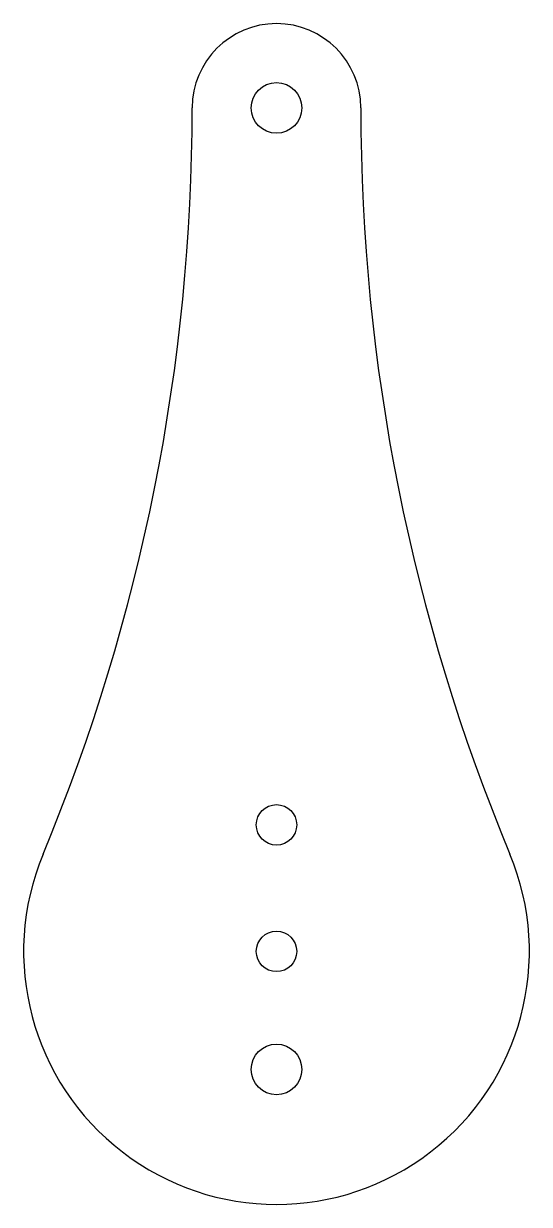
# Model space of a CAD drawing. Header units: millimetres. Extents: x 0 to 60, y 0 to 140.
import ezdxf

# ---------------------------------------------------------------- set-up
doc = ezdxf.new("R2010")
doc.units = ezdxf.units.MM

msp = doc.modelspace()

# ---------------------------------------------------------------- linework, layer by layer
for p, q in [((20, 130.0004), (20, 130.0004)), ((20, 130.0004), (20, 130.0004)), ((27, 130.0004), (27, 130.0004)), ((27, 130.0004), (27, 130.0004)), ((40, 130.0004), (40, 130.0004)), ((40, 130.0004), (40, 130.0004)), ((27.6, 45), (27.6, 45)), ((27.6, 45), (27.6, 45)), ((2.3073, 41.5385), (2.3073, 41.5385)), ((2.3073, 41.5385), (2.3073, 41.5385)), ((57.692, 41.5385), (57.692, 41.5385)), ((57.692, 41.5385), (57.692, 41.5385)), ((27.6, 30), (27.6, 30)), ((27.6, 30), (27.6, 30)), ((27, 16), (27, 16)), ((27, 16), (27, 16))]:
    msp.add_line(p, q)
for centre, radius in [((30, 130.0004), 3), ((30, 130.0004), 3), ((30, 130.0004), 3), ((30, 130.0004), 3), ((30, 45), 2.4), ((30, 45), 2.4), ((30, 45), 2.4), ((30, 45), 2.4), ((30, 30), 2.4), ((30, 30), 2.4), ((30, 30), 2.4), ((30, 30), 2.4), ((30, 16), 3), ((30, 16), 3), ((30, 16), 3), ((30, 16), 3)]:
    msp.add_circle(centre, radius)
for centre, radius, start, end in [((30, 130.0004), 10, 0, 180), ((30, 130.0004), 10, 0, 180), ((30, 130.0004), 10, 0, 180), ((30, 130.0004), 10, 0, 180), ((-210, 130.0004), 230, 337.3801, 360), ((-210, 130.0004), 230, 337.3801, 360), ((-210, 130.0004), 230, 337.3801, 360), ((-210, 130.0004), 230, 337.3801, 360), ((270, 130.0004), 230, 180, 202.62), ((270, 130.0004), 230, 180, 202.62), ((270, 130.0004), 230, 180, 202.62), ((270, 130.0004), 230, 180, 202.62), ((30, 30), 30, 157.38, 22.6199), ((30, 30), 30, 157.38, 22.6199), ((30, 30), 30, 157.38, 22.6199), ((30, 30), 30, 157.38, 22.6199)]:
    msp.add_arc(centre, radius, start, end)

doc.saveas('drawing.dxf')
